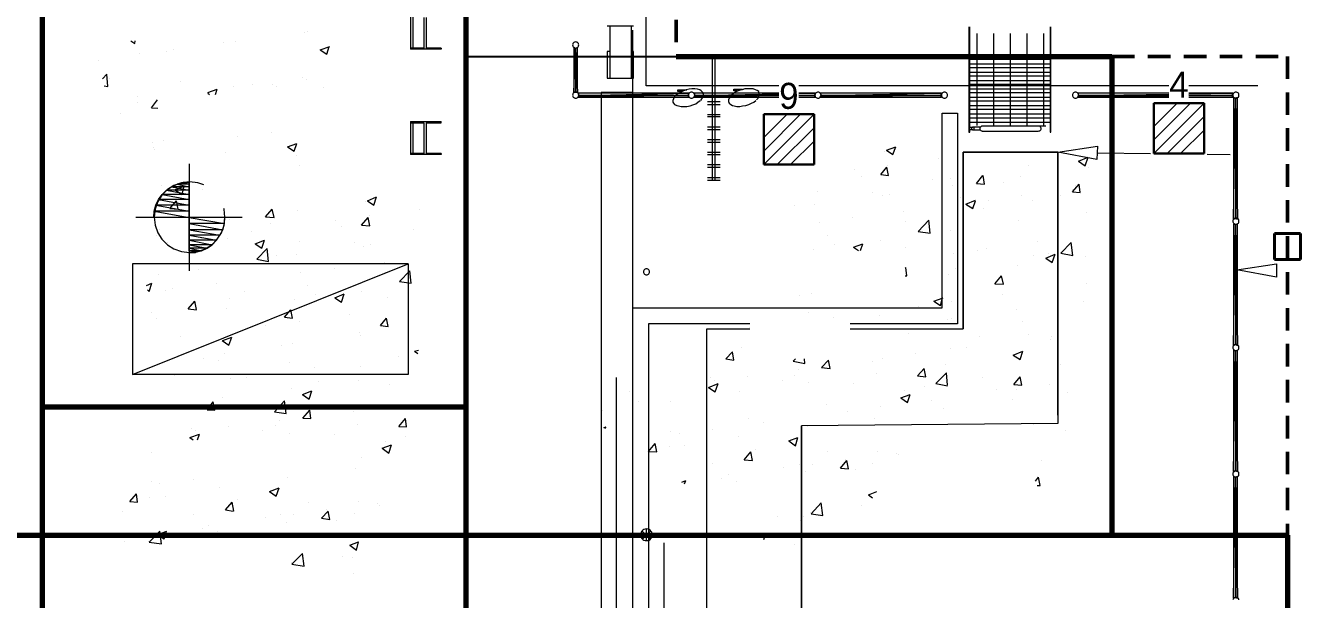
# Model space of a CAD drawing. Header units: millimetres. Extents: x 5 to 1315, y 5 to 292.
# Drawn here: x 1034.6 to 1176.5, y 148.5 to 212.4 of the extents above; entities that cross this region are included whole.
import ezdxf
from ezdxf.enums import TextEntityAlignment as Align

# ---------------------------------------------------------------- set-up
doc = ezdxf.new("R2010")
doc.units = ezdxf.units.MM
doc.linetypes.add('DASHED_REVIEW', pattern=[4, 2.5, -1.5])
for name, color, linetype in [('BEAMS', 7, 'Continuous'), ('EXISTING', 7, 'Continuous'), ('LOAD_BEARING_WALLS', 7, 'Continuous'), ('PHOTO_COLUMNS', 7, 'Continuous'), ('PROPOSED', 7, 'Continuous'), ('SCAN_SOFFIT', 7, 'Continuous'), ('TEXT', 7, 'Continuous')]:
    doc.layers.add(name, color=color, linetype=linetype)

# ---------------------------------------------------------------- blocks, each defined once
blk = doc.blocks.new('SHEET_03')
at = {"layer": 'BEAMS', "color": 7, "linetype": 'DASHED_REVIEW', "lineweight": 50}
for p, q in [((207.03, 245), (207.03, 208.92)), ((255.52, 208.92), (275.05, 208.92)), ((275.05, 208.92), (275.05, 155.66))]:
    blk.add_line(p, q, dxfattribs=at)
at = {"layer": 'EXISTING', "color": 254, "linetype": 'Continuous', "lineweight": 13}
for p, q in [((203.68, 205.63), (203.68, 241.71)), ((177.46, 213.38), (177.46, 209.72)), ((177.71, 213.38), (177.71, 209.72)), ((178.95, 213.26), (178.95, 209.85)), ((179.19, 213.26), (179.19, 209.85)), ((165.62, 211.58), (165.62, 211.58)), ((166.05, 211.71), (166.05, 211.71)), ((146.33, 210.65), (146.77, 210.34)), ((146.77, 210.34), (146.83, 210.65)), ((156.69, 210.47), (156.69, 210.47)), ((157.99, 210.53), (157.99, 210.53)), ((167.41, 209.66), (168.47, 210.03)), ((168.16, 209.16), (168.41, 210.03)), ((147.33, 209.23), (147.33, 209.23)), ((150.3, 209.41), (150.3, 209.41)), ((151.05, 209.72), (151.05, 209.72)), ((167.41, 209.66), (168.16, 209.16)), ((178.95, 209.85), (177.46, 209.85)), ((180.87, 209.72), (177.46, 209.72)), ((180.87, 209.85), (179.19, 209.85)), ((180.87, 209.85), (180.87, 209.72)), ((195.62, 209.91), (195.62, 204.89)), ((195.81, 209.78), (195.62, 209.91)), ((195.62, 204.89), (195.81, 209.78)), ((196.06, 209.91), (195.81, 209.78)), ((195.81, 209.78), (195.81, 204.95)), ((196.06, 204.89), (195.81, 209.78)), ((195.81, 209.78), (196.06, 204.89)), ((196.06, 204.89), (196.06, 209.91)), ((211.06, 204.89), (211.06, 209.16)), ((211.37, 204.89), (211.37, 209.16)), ((142.74, 208.48), (142.74, 208.48)), ((143.17, 206.44), (143.67, 206.93)), ((143.79, 205.57), (143.67, 206.93)), ((143.92, 206.5), (143.92, 206.5)), ((151.91, 206.13), (151.91, 206.13)), ((159.85, 205.82), (159.85, 205.82)), ((162.14, 205.82), (162.14, 205.82)), ((165.49, 206.62), (165.49, 206.62)), ((165.86, 206.31), (165.86, 206.31)), ((143.36, 205.63), (143.79, 205.57)), ((147.08, 204.45), (147.08, 204.45)), ((154.89, 204.89), (155.94, 205.26)), ((154.89, 204.82), (155.09, 204.69)), ((155.75, 204.69), (155.94, 205.26)), ((157.8, 205.57), (157.8, 205.57)), ((162.52, 205.57), (162.52, 205.57)), ((167.79, 205.44), (167.79, 205.44)), ((195.81, 204.95), (195.62, 204.89)), ((195.81, 204.95), (196.06, 204.89)), ((208.46, 204.82), (196.12, 204.82)), ((196.12, 204.82), (196.18, 204.58)), ((208.33, 204.58), (196.12, 204.39)), ((196.12, 204.39), (196.18, 204.58)), ((196.12, 204.39), (208.46, 204.39)), ((196.18, 204.58), (208.46, 204.82)), ((196.18, 204.58), (208.33, 204.58)), ((208.33, 204.58), (196.18, 204.58)), ((218.45, 205.63), (203.68, 205.63)), ((206.85, 204.45), (206.72, 204.2)), ((207.03, 204.64), (206.85, 204.45)), ((207.22, 204.76), (207.03, 204.64)), ((207.22, 205.01), (207.22, 205.2)), ((207.22, 205.2), (208.21, 205.2)), ((207.65, 205.01), (207.22, 205.01)), ((207.53, 204.95), (207.22, 204.76)), ((207.84, 205.07), (207.53, 204.95)), ((208.15, 205.2), (207.84, 205.07)), ((208.46, 205.26), (208.15, 205.2)), ((208.46, 204.82), (208.33, 204.58)), ((208.46, 204.39), (208.33, 204.58)), ((208.77, 205.32), (208.46, 205.26)), ((209.08, 205.32), (208.77, 205.32)), ((209.02, 204.82), (209.08, 204.58)), ((218.45, 204.82), (209.02, 204.82)), ((209.02, 204.39), (209.08, 204.58)), ((218.45, 204.52), (209.02, 204.39)), ((209.02, 204.39), (218.45, 204.39)), ((209.39, 205.26), (209.08, 205.32)), ((209.08, 204.58), (218.45, 204.75)), ((209.08, 204.58), (218.45, 204.58)), ((218.45, 204.58), (209.08, 204.58)), ((209.64, 205.2), (209.39, 205.26)), ((209.82, 205.07), (209.64, 205.2)), ((209.95, 204.95), (209.82, 205.07)), ((209.88, 204.2), (210.01, 204.45)), ((210.07, 204.76), (209.95, 204.95)), ((210.01, 204.45), (210.07, 204.64)), ((210.07, 204.64), (210.07, 204.76)), ((211.06, 195.15), (211.06, 204.89)), ((211.37, 195.15), (211.37, 204.89)), ((213.05, 204.45), (212.92, 204.27)), ((213.23, 204.64), (213.05, 204.45)), ((213.42, 204.82), (213.23, 204.64)), ((213.42, 205.07), (213.42, 205.26)), ((213.42, 205.26), (214.41, 205.26)), ((213.85, 205.07), (213.42, 205.07)), ((213.73, 205.01), (213.42, 204.82)), ((214.04, 205.13), (213.73, 205.01)), ((214.35, 205.2), (214.04, 205.13)), ((214.66, 205.32), (214.35, 205.2)), ((215.03, 205.32), (214.66, 205.32)), ((215.34, 205.32), (215.03, 205.32)), ((215.59, 205.32), (215.34, 205.32)), ((215.84, 205.2), (215.59, 205.32)), ((216.02, 205.13), (215.84, 205.2)), ((216.21, 205.01), (216.02, 205.13)), ((216.15, 204.27), (216.21, 204.45)), ((216.27, 204.82), (216.21, 205.01)), ((216.21, 204.45), (216.27, 204.64)), ((216.27, 204.64), (216.27, 204.82)), ((261.85, 205.63), (220.66, 205.63)), ((220.66, 204.79), (222.53, 204.82)), ((222.53, 204.82), (220.66, 204.82)), ((220.66, 204.58), (222.41, 204.58)), ((222.41, 204.58), (220.66, 204.55)), ((222.41, 204.58), (220.66, 204.58)), ((220.66, 204.39), (222.53, 204.39)), ((222.53, 204.82), (222.41, 204.58)), ((222.53, 204.39), (222.41, 204.58)), ((236.54, 204.82), (223.03, 204.82)), ((223.03, 204.82), (223.15, 204.58)), ((236.48, 204.58), (223.03, 204.39)), ((223.03, 204.39), (223.15, 204.58)), ((223.03, 204.39), (236.54, 204.39)), ((223.15, 204.58), (236.54, 204.82)), ((223.15, 204.58), (236.48, 204.58)), ((236.48, 204.58), (223.15, 204.58)), ((236.54, 204.82), (236.48, 204.58)), ((236.54, 204.39), (236.48, 204.58)), ((251.73, 204.82), (251.8, 204.58)), ((261.85, 204.82), (251.73, 204.82)), ((251.73, 204.39), (251.8, 204.58)), ((261.85, 204.5), (251.73, 204.39)), ((251.73, 204.39), (261.85, 204.39)), ((251.8, 204.58), (261.85, 204.72)), ((251.8, 204.58), (261.85, 204.58)), ((261.85, 204.58), (251.8, 204.58)), ((271.76, 205.63), (264.06, 205.63)), ((264.06, 204.75), (268.97, 204.82)), ((268.97, 204.82), (264.06, 204.82)), ((264.06, 204.58), (268.91, 204.58)), ((268.91, 204.58), (264.06, 204.52)), ((268.91, 204.58), (264.06, 204.58)), ((264.06, 204.39), (268.97, 204.39)), ((268.97, 204.82), (268.91, 204.58)), ((268.97, 204.39), (268.91, 204.58)), ((269.03, 204.33), (269.03, 190.81)), ((269.28, 204.27), (269.03, 204.33)), ((269.47, 204.33), (269.28, 204.27)), ((269.47, 190.81), (269.47, 204.33)), ((147.08, 203.83), (147.08, 203.83)), ((148.63, 203.21), (149.31, 204.08)), ((148.63, 203.21), (149.35, 203.16)), ((206.72, 204.2), (206.66, 204.02)), ((206.66, 204.02), (206.66, 203.83)), ((206.66, 203.83), (206.72, 203.71)), ((206.72, 203.71), (206.85, 203.58)), ((206.85, 203.58), (207.09, 203.46)), ((207.09, 203.46), (207.28, 203.4)), ((207.28, 203.4), (207.59, 203.34)), ((207.59, 203.34), (207.9, 203.34)), ((207.9, 203.34), (208.21, 203.34)), ((208.21, 203.34), (208.58, 203.4)), ((208.58, 203.4), (208.89, 203.52)), ((208.89, 203.52), (209.2, 203.65)), ((209.2, 203.65), (209.45, 203.83)), ((209.45, 203.83), (209.7, 204.02)), ((209.76, 204.02), (209.88, 204.2)), ((210.5, 203.89), (211.93, 203.89)), ((210.5, 203.58), (211.93, 203.58)), ((212.92, 204.27), (212.86, 204.08)), ((212.86, 204.08), (212.86, 203.89)), ((212.86, 203.89), (212.92, 203.71)), ((212.92, 203.71), (213.11, 203.58)), ((213.11, 203.58), (213.29, 203.46)), ((213.29, 203.46), (213.48, 203.4)), ((213.48, 203.4), (213.79, 203.34)), ((213.79, 203.34), (214.1, 203.34)), ((214.1, 203.34), (214.41, 203.4)), ((214.41, 203.4), (214.78, 203.46)), ((214.78, 203.46), (215.09, 203.58)), ((215.09, 203.58), (215.4, 203.71)), ((215.4, 203.71), (215.65, 203.83)), ((215.65, 203.83), (215.9, 204.02)), ((215.96, 204.08), (216.15, 204.27)), ((269.03, 190.81), (269.28, 204.27)), ((269.28, 204.27), (269.28, 190.87)), ((269.47, 190.81), (269.28, 204.27)), ((269.28, 204.27), (269.47, 190.81)), ((145.22, 202.59), (145.22, 202.59)), ((177.46, 201.66), (180.87, 201.66)), ((177.46, 201.66), (177.46, 198)), ((177.46, 201.54), (178.95, 201.54)), ((177.71, 201.66), (177.71, 198)), ((178.95, 201.54), (178.95, 198.13)), ((179.19, 201.54), (179.19, 198.13)), ((179.19, 201.54), (180.87, 201.54)), ((180.87, 201.54), (180.87, 201.66)), ((210.5, 202.47), (211.93, 202.47)), ((210.5, 202.22), (211.93, 202.22)), ((161.96, 200.48), (161.96, 200.48)), ((210.5, 201.1), (211.93, 201.1)), ((210.5, 200.79), (211.93, 200.79)), ((148.75, 199.31), (148.75, 199.31)), ((148.81, 198.75), (148.81, 198.75)), ((149.93, 199.55), (149.93, 199.55)), ((158.24, 199.99), (158.24, 199.99)), ((163.76, 198.87), (164.81, 199.24)), ((163.76, 198.87), (164.5, 198.38)), ((164.5, 198.38), (164.81, 199.24)), ((210.5, 199.68), (211.93, 199.68)), ((210.5, 199.37), (211.93, 199.37)), ((230.41, 198.5), (231.46, 198.87)), ((231.15, 198), (231.46, 198.87)), ((249.5, 198.25), (253.9, 198.93)), ((253.9, 198.93), (253.84, 197.45)), ((148.94, 198.56), (148.94, 198.56)), ((156.87, 198.25), (156.87, 198.25)), ((164.81, 197.88), (164.81, 197.88)), ((178.95, 198.13), (177.46, 198.13)), ((180.87, 198), (177.46, 198)), ((180.87, 198.13), (179.19, 198.13)), ((180.87, 198.13), (180.87, 198)), ((210.5, 198.25), (211.93, 198.25)), ((210.5, 198), (211.93, 198)), ((230.16, 198.31), (230.16, 198.31)), ((230.41, 198.5), (231.15, 198)), ((236.23, 197.51), (236.23, 197.51)), ((253.84, 197.45), (249.5, 198.25)), ((251.8, 197.26), (252.85, 197.69)), ((251.8, 197.26), (252.54, 196.76)), ((252.54, 196.76), (252.85, 197.69)), ((253.9, 198.19), (259.81, 198.12)), ((266.11, 198.04), (268.66, 198)), ((165.12, 196.76), (165.12, 196.76)), ((210.5, 196.89), (211.93, 196.89)), ((210.5, 196.58), (211.93, 196.58)), ((226.87, 196.33), (226.87, 196.33)), ((229.79, 195.77), (230.47, 196.58)), ((230.65, 195.65), (230.47, 196.58)), ((230.59, 196.76), (230.59, 196.76)), ((246.28, 196.76), (246.28, 196.76)), ((252.91, 196.52), (252.91, 196.52)), ((149.74, 194.59), (149.74, 194.59)), ((151.29, 194.1), (152.29, 194.47)), ((152.04, 193.54), (152.29, 194.47)), ((210.5, 195.46), (211.93, 195.46)), ((210.5, 195.15), (211.93, 195.15)), ((227.62, 195.59), (227.62, 195.59)), ((229.79, 195.77), (230.65, 195.65)), ((235.55, 195.21), (235.55, 195.21)), ((237.6, 195.28), (237.6, 195.28)), ((237.72, 194.53), (237.72, 194.53)), ((240.45, 194.78), (241.13, 195.65)), ((240.45, 194.78), (241.32, 194.72)), ((241.32, 194.72), (241.19, 195.65)), ((243.49, 194.9), (243.49, 194.9)), ((245.35, 195.52), (245.35, 195.52)), ((251.11, 193.85), (251.86, 194.72)), ((251.42, 194.53), (251.42, 194.53)), ((251.98, 193.79), (251.86, 194.72)), ((151.29, 194.04), (152.04, 193.54)), ((154.33, 194.1), (154.33, 194.1)), ((172.68, 192.86), (173.68, 193.29)), ((173.37, 192.36), (173.68, 193.29)), ((222.78, 193.91), (222.78, 193.91)), ((228.92, 193.79), (228.92, 193.79)), ((229.97, 193.42), (229.97, 193.42)), ((230.72, 193.54), (230.72, 193.54)), ((238.71, 193.23), (238.71, 193.23)), ((245.47, 193.42), (245.47, 193.42)), ((249.81, 193.48), (249.81, 193.48)), ((251.11, 194.16), (251.11, 194.16)), ((251.11, 193.85), (251.98, 193.79)), ((150.67, 191.99), (151.42, 192.86)), ((150.67, 191.99), (151.6, 191.93)), ((151.6, 191.93), (151.42, 192.86)), ((161.34, 191.06), (162.08, 191.93)), ((162.27, 191), (162.08, 191.93)), ((164.93, 191.8), (164.93, 191.8)), ((172.44, 192.73), (172.44, 192.73)), ((172.68, 192.86), (173.37, 192.36)), ((178.51, 191.93), (178.51, 191.93)), ((220.24, 192.3), (220.24, 192.3)), ((222.47, 192.42), (222.47, 192.42)), ((232.33, 191.68), (232.33, 191.68)), ((239.27, 192.49), (240.33, 192.92)), ((239.27, 192.49), (240.02, 191.99)), ((240.02, 191.99), (240.33, 192.86)), ((241.19, 191.99), (241.19, 191.99)), ((241.75, 192.92), (241.75, 192.92)), ((246.65, 192.92), (246.65, 192.92)), ((252.73, 191.56), (252.73, 191.56)), ((153.96, 190.63), (153.96, 190.63)), ((157.31, 190.75), (157.31, 190.75)), ((161.34, 191.06), (162.27, 191)), ((161.9, 190.32), (161.9, 190.32)), ((169.15, 190.69), (169.15, 190.69)), ((172, 190.13), (172.75, 191)), ((172, 190.13), (172.93, 190.07)), ((172.93, 190.07), (172.75, 191)), ((172.87, 191.18), (172.87, 191.18)), ((222.97, 190.44), (222.97, 190.44)), ((226.69, 190.94), (226.69, 190.94)), ((232.51, 190.5), (232.51, 190.5)), ((233.94, 189.45), (235.12, 190.69)), ((235.3, 189.26), (235.12, 190.69)), ((245.16, 190.63), (245.16, 190.63)), ((269.28, 190.87), (269.03, 190.81)), ((269.03, 190.25), (269.03, 176.74)), ((269.28, 190.19), (269.03, 190.25)), ((269.03, 176.74), (269.28, 190.19)), ((269.28, 190.87), (269.47, 190.81)), ((269.47, 190.25), (269.28, 190.19)), ((269.28, 190.19), (269.28, 176.86)), ((269.47, 176.74), (269.28, 190.19)), ((269.28, 190.19), (269.47, 176.74)), ((269.47, 176.74), (269.47, 190.25)), ((149.19, 188.95), (149.19, 188.95)), ((149.56, 189.63), (149.56, 189.63)), ((154.15, 188.7), (154.15, 188.7)), ((159.79, 189.45), (159.79, 189.45)), ((169.83, 189.94), (169.83, 189.94)), ((177.83, 189.63), (177.83, 189.63)), ((223.83, 189.01), (223.83, 189.01)), ((233.94, 189.45), (235.3, 189.26)), ((237.54, 189.57), (237.54, 189.57)), ((150.43, 188.21), (150.43, 188.21)), ((157.12, 188.64), (157.12, 188.64)), ((160.16, 188.08), (161.21, 188.46)), ((160.16, 188.08), (160.9, 187.59)), ((160.35, 186.35), (161.52, 187.53)), ((160.9, 187.59), (161.21, 188.46)), ((161.65, 186.1), (161.52, 187.53)), ((165.06, 188.27), (165.06, 188.27)), ((171.2, 188.21), (171.2, 188.21)), ((172.25, 187.77), (172.25, 187.77)), ((172.99, 187.96), (172.99, 187.96)), ((222.28, 187.46), (222.28, 187.46)), ((224.64, 188.02), (224.64, 188.02)), ((226.75, 187.71), (227.8, 188.08)), ((226.75, 187.71), (227.32, 187.33)), ((227.53, 187.33), (227.8, 188.08)), ((229.79, 188.46), (229.79, 188.46)), ((232.58, 187.65), (232.58, 187.65)), ((240.51, 187.34), (240.51, 187.34)), ((241.57, 187.53), (241.57, 187.53)), ((247.21, 188.27), (247.21, 188.27)), ((249.81, 187.03), (250.99, 188.21)), ((251.18, 186.78), (250.99, 188.21)), ((160.35, 186.35), (161.65, 186.1)), ((162.52, 186.72), (162.52, 186.72)), ((164.75, 186.84), (164.75, 186.84)), ((174.61, 186.04), (174.61, 186.04)), ((237.85, 187.03), (237.85, 187.03)), ((246.84, 186.78), (246.84, 186.78)), ((248.14, 186.47), (249.19, 186.91)), ((248.14, 186.47), (248.88, 185.98)), ((248.45, 186.97), (248.45, 186.97)), ((248.88, 185.98), (249.19, 186.91)), ((249.81, 187.03), (251.18, 186.78)), ((252.54, 186.6), (252.54, 186.6)), ((146.52, 185.85), (146.52, 173.51)), ((146.52, 173.51), (177.21, 185.85)), ((177.21, 185.85), (146.52, 185.85)), ((149.37, 184.67), (149.37, 184.67)), ((153.84, 185.23), (153.84, 185.23)), ((157.12, 185.79), (157.12, 185.79)), ((165.24, 184.86), (165.24, 184.86)), ((168.96, 185.29), (168.96, 185.29)), ((174.73, 184.92), (174.73, 184.92)), ((176.22, 183.87), (177.4, 185.05)), ((177.21, 185.85), (177.21, 173.51)), ((177.52, 183.68), (177.4, 185.05)), ((203.38, 185.03), (203.37, 184.95)), ((203.37, 184.95), (203.38, 184.87)), ((203.41, 185.1), (203.38, 185.03)), ((203.38, 184.87), (203.41, 184.8)), ((203.45, 185.17), (203.41, 185.1)), ((203.41, 184.8), (203.45, 184.74)), ((203.5, 185.22), (203.45, 185.17)), ((203.45, 184.74), (203.5, 184.69)), ((203.57, 185.26), (203.5, 185.22)), ((203.5, 184.69), (203.57, 184.65)), ((203.64, 185.29), (203.57, 185.26)), ((203.57, 184.65), (203.64, 184.62)), ((203.72, 185.29), (203.64, 185.29)), ((203.64, 184.62), (203.72, 184.61)), ((203.79, 185.29), (203.72, 185.29)), ((203.72, 184.61), (203.79, 184.62)), ((203.86, 185.26), (203.79, 185.29)), ((203.79, 184.62), (203.86, 184.65)), ((203.93, 185.22), (203.86, 185.26)), ((203.86, 184.65), (203.93, 184.69)), ((203.98, 185.17), (203.93, 185.22)), ((203.93, 184.69), (203.98, 184.74)), ((204.02, 185.1), (203.98, 185.17)), ((203.98, 184.74), (204.02, 184.8)), ((204.05, 185.03), (204.02, 185.1)), ((204.02, 184.8), (204.05, 184.87)), ((204.06, 184.95), (204.05, 185.03)), ((204.05, 184.87), (204.06, 184.95)), ((232.52, 185.35), (232.58, 185.42)), ((232.52, 184.5), (232.7, 184.49)), ((232.7, 184.49), (232.58, 185.42)), ((237.35, 184.61), (237.35, 184.61)), ((238.16, 185.29), (238.16, 185.29)), ((242.5, 183.62), (243.24, 184.49)), ((243.43, 183.56), (243.24, 184.49)), ((244.98, 185.67), (244.98, 185.67)), ((269.4, 185.17), (273.81, 185.85)), ((273.81, 184.36), (269.4, 185.17)), ((273.81, 185.85), (273.81, 184.36)), ((148.07, 183.43), (148.69, 183.68)), ((148.38, 182.75), (148.69, 183.68)), ((150.98, 183.06), (150.98, 183.06)), ((155.82, 183.62), (155.82, 183.62)), ((166.05, 183.43), (166.05, 183.43)), ((176.22, 183.87), (177.52, 183.68)), ((242.5, 183.62), (243.43, 183.56)), ((252.66, 183.62), (252.66, 183.62)), ((148.19, 182.94), (148.38, 182.75)), ((150.18, 182.88), (150.18, 182.88)), ((152.72, 180.83), (153.46, 181.7)), ((153.65, 180.77), (153.46, 181.7)), ((157.37, 181.95), (157.37, 181.95)), ((158.98, 182.75), (158.98, 182.75)), ((164.56, 181.88), (164.56, 181.88)), ((166.92, 182.38), (166.92, 182.38)), ((169.03, 182.07), (170.08, 182.5)), ((169.03, 182.07), (169.77, 181.57)), ((169.77, 181.57), (170.08, 182.5)), ((172.06, 182.81), (172.06, 182.81)), ((174.85, 182.07), (174.85, 182.07)), ((220.8, 182.32), (220.8, 182.32)), ((222.1, 182.5), (222.1, 182.5)), ((235.68, 181.7), (236.73, 182.07)), ((235.68, 181.7), (236.42, 181.2)), ((236.42, 181.2), (236.67, 182.07)), ((237.66, 181.64), (237.66, 181.64)), ((243.3, 182.38), (243.3, 182.38)), ((252.35, 181.64), (252.35, 181.64)), ((148.69, 180.46), (148.69, 180.46)), ((152.72, 180.83), (153.65, 180.71)), ((156.94, 180.83), (156.94, 180.83)), ((163.45, 179.9), (164.13, 180.71)), ((164.31, 179.78), (164.13, 180.71)), ((170.7, 180.21), (170.7, 180.21)), ((221.73, 180.4), (221.73, 180.4)), ((233.94, 181.14), (233.94, 181.14)), ((244.85, 180.71), (244.85, 180.71)), ((149.19, 179.71), (149.19, 179.71)), ((161.34, 178.97), (161.34, 178.97)), ((163.45, 179.9), (164.31, 179.78)), ((165.06, 179.47), (165.06, 179.47)), ((174.11, 178.97), (174.79, 179.78)), ((174.11, 178.97), (174.98, 178.85)), ((174.98, 178.85), (174.79, 179.78)), ((224.52, 179.9), (224.52, 179.9)), ((229.66, 180.09), (229.66, 180.09)), ((237.16, 179.65), (237.16, 179.65)), ((237.66, 179.71), (237.66, 179.71)), ((245.6, 179.4), (245.6, 179.4)), ((151.91, 177.73), (151.91, 177.73)), ((156.56, 177.3), (157.56, 177.67)), ((157.25, 176.8), (157.56, 177.67)), ((171.75, 178.23), (171.75, 178.23)), ((171.88, 177.85), (171.88, 177.85)), ((215.15, 178.72), (215.15, 178.72)), ((229.48, 178.54), (229.48, 178.54)), ((232.82, 178.04), (232.82, 178.04)), ((240.76, 177.73), (240.76, 177.73)), ((246.22, 177.92), (246.22, 177.92)), ((248.7, 177.42), (248.7, 177.42)), ((248.76, 177.79), (248.76, 177.79)), ((156.5, 177.3), (157.25, 176.8)), ((163.07, 176.74), (163.07, 176.74)), ((164.38, 176.92), (164.38, 176.92)), ((177.89, 176.12), (178.33, 176.24)), ((177.89, 176.12), (178.26, 175.87)), ((212.55, 175.25), (213.29, 176.06)), ((213.42, 175.13), (213.29, 176.06)), ((214.29, 176.55), (214.29, 176.55)), ((237.54, 176.43), (237.54, 176.43)), ((239.33, 176.55), (239.33, 176.55)), ((244.54, 175.68), (245.6, 176.12)), ((245.29, 175.19), (245.6, 176.12)), ((269.28, 176.86), (269.03, 176.74)), ((269.03, 176.24), (269.03, 162.73)), ((269.28, 176.12), (269.03, 176.24)), ((269.03, 162.73), (269.28, 176.12)), ((269.28, 176.86), (269.47, 176.74)), ((269.47, 176.24), (269.28, 176.12)), ((269.28, 176.12), (269.28, 162.79)), ((269.47, 162.73), (269.28, 176.12)), ((269.28, 176.12), (269.47, 162.73)), ((269.47, 162.73), (269.47, 176.24)), ((154.39, 175.25), (154.39, 175.25)), ((156.07, 175.13), (156.07, 175.13)), ((156.75, 175.87), (156.75, 175.87)), ((164, 174.82), (164, 174.82)), ((176.16, 175.56), (176.16, 175.56)), ((212.55, 175.25), (213.42, 175.13)), ((220.05, 175), (220.3, 175.25)), ((220.05, 175), (221.35, 174.75)), ((221.35, 174.75), (221.31, 175.25)), ((223.21, 174.32), (223.96, 175.13)), ((224.14, 174.2), (223.96, 175.13)), ((228.86, 174.94), (228.86, 174.94)), ((229.97, 175.31), (229.97, 175.31)), ((233.69, 175.81), (233.69, 175.81)), ((236.98, 174.69), (236.98, 174.69)), ((244.54, 175.68), (245.29, 175.19)), ((244.67, 175.75), (244.67, 175.75)), ((249.81, 174.69), (249.81, 174.69)), ((177.21, 173.51), (146.52, 173.51)), ((151.23, 173.45), (151.23, 173.45)), ((159.17, 173.14), (159.17, 173.14)), ((161.15, 173.58), (161.15, 173.58)), ((166.79, 174.32), (166.79, 174.32)), ((171.94, 174.44), (171.94, 174.44)), ((200.4, 128.13), (200.4, 173.2)), ((210.81, 173.14), (210.81, 173.14)), ((214.97, 173.33), (214.97, 173.33)), ((220.18, 173.45), (220.18, 173.45)), ((220.61, 174.07), (220.61, 174.07)), ((223.21, 174.32), (224.14, 174.2)), ((229.29, 173.58), (229.29, 173.58)), ((233.88, 173.39), (234.62, 174.2)), ((233.88, 173.39), (234.81, 173.27)), ((234.81, 173.27), (234.62, 174.2)), ((235.92, 172.52), (237.1, 173.7)), ((237.23, 172.34), (237.1, 173.7)), ((241.13, 173.2), (241.13, 173.2)), ((244.6, 172.4), (245.29, 173.27)), ((245.47, 172.34), (245.29, 173.27)), ((157.43, 173.08), (157.43, 173.08)), ((164.19, 171.96), (164.19, 171.96)), ((165.43, 171.28), (166.48, 171.72)), ((166.17, 170.79), (166.48, 171.72)), ((167.17, 172.77), (167.17, 172.77)), ((171.69, 172.89), (171.69, 172.89)), ((175.1, 172.46), (175.1, 172.46)), ((210.63, 172.09), (211.68, 172.52)), ((210.63, 172.09), (211.37, 171.59)), ((211.25, 172.83), (211.25, 172.83)), ((211.37, 171.59), (211.68, 172.52)), ((211.5, 171.96), (211.5, 171.96)), ((218.81, 172.83), (218.81, 172.83)), ((221.73, 172.65), (221.73, 172.65)), ((226.75, 172.52), (226.75, 172.52)), ((232.45, 171.72), (232.45, 171.72)), ((234.68, 172.15), (234.68, 172.15)), ((235.92, 172.52), (237.23, 172.27)), ((242.62, 171.84), (242.62, 171.84)), ((244.6, 172.4), (245.47, 172.34)), ((244.85, 171.9), (244.85, 171.9)), ((248.57, 172.4), (248.57, 172.4)), ((154.83, 169.61), (155.51, 170.48)), ((155.7, 169.55), (155.51, 170.48)), ((156.56, 170.91), (156.56, 170.91)), ((162.33, 169.36), (163.45, 170.6)), ((163.63, 169.17), (163.45, 170.6)), ((165.43, 171.28), (166.17, 170.79)), ((201.82, 171.59), (201.82, 171.59)), ((202.82, 170.48), (202.82, 170.48)), ((206.41, 170.48), (206.41, 170.48)), ((214.1, 171.59), (214.1, 171.59)), ((232.02, 170.91), (233.07, 171.28)), ((232.02, 170.91), (232.76, 170.41)), ((232.76, 170.41), (233.07, 171.28)), ((235.43, 170.66), (235.43, 170.66)), ((244.48, 170.79), (244.48, 170.79)), ((250.56, 171.47), (250.56, 171.47)), ((148.81, 169.79), (148.81, 169.79)), ((154.83, 169.61), (155.7, 169.55)), ((162.33, 169.36), (163.63, 169.17)), ((165.49, 168.68), (166.24, 169.55)), ((166.36, 168.62), (166.24, 169.55)), ((171.13, 169.36), (171.13, 169.36)), ((172.25, 169.67), (172.25, 169.67)), ((175.97, 170.17), (175.97, 170.17)), ((198.85, 169.48), (198.85, 169.48)), ((223.77, 170.17), (223.77, 170.17)), ((226.07, 169.42), (226.07, 169.42)), ((229.79, 169.92), (229.79, 169.92)), ((236.79, 169.73), (236.79, 169.73)), ((153.09, 167.56), (153.09, 167.56)), ((157.25, 167.69), (157.25, 167.69)), ((162.45, 167.87), (162.45, 167.87)), ((162.89, 168.43), (162.89, 168.43)), ((165.49, 168.68), (166.36, 168.62)), ((171.51, 168), (171.51, 168)), ((176.16, 167.75), (176.9, 168.62)), ((176.16, 167.75), (177.02, 167.69)), ((177.02, 167.69), (176.9, 168.62)), ((198.97, 167.62), (199.22, 167.69)), ((199.1, 167.5), (199.22, 167.69)), ((211.06, 167.44), (211.06, 167.44)), ((215.09, 168.68), (215.09, 168.68)), ((216.7, 168.18), (216.7, 168.18)), ((221.6, 167.69), (221.6, 167.69)), ((229.1, 168.62), (229.1, 168.62)), ((246.77, 168), (246.77, 168)), ((152.91, 166.51), (153.96, 166.88)), ((152.91, 166.51), (153.29, 166.25)), ((153.53, 167.25), (153.53, 167.25)), ((153.74, 166.25), (153.96, 166.88)), ((153.77, 166.38), (153.77, 166.38)), ((161.03, 167.25), (161.03, 167.25)), ((164, 167), (164, 167)), ((168.96, 166.88), (168.96, 166.88)), ((174.73, 166.07), (174.73, 166.07)), ((176.9, 166.57), (176.9, 166.57)), ((206.41, 167.19), (206.41, 167.19)), ((207.34, 166.94), (207.34, 166.94)), ((213.91, 166.63), (213.91, 166.63)), ((219.56, 166.14), (220.55, 166.51)), ((219.56, 166.14), (220.3, 165.58)), ((220.3, 165.58), (220.55, 166.51)), ((250.31, 167.25), (250.31, 167.25)), ((148.63, 164.83), (148.63, 164.83)), ((174.3, 165.33), (175.35, 165.7)), ((174.3, 165.33), (175.04, 164.77)), ((175.04, 164.77), (175.35, 165.7)), ((203.93, 164.96), (204.68, 165.83)), ((203.93, 164.96), (204.86, 164.9)), ((204.86, 164.9), (204.68, 165.83)), ((206.23, 165.52), (206.23, 165.52)), ((207.96, 165.58), (207.96, 165.58)), ((214.6, 164.03), (215.34, 164.9)), ((215.53, 163.97), (215.34, 164.9)), ((215.9, 165.21), (215.9, 165.21)), ((223.83, 164.9), (223.83, 164.9)), ((229.48, 164.96), (229.48, 164.96)), ((231.52, 164.77), (231.52, 164.77)), ((231.77, 164.59), (231.77, 164.59)), ((172.06, 164.34), (172.06, 164.34)), ((211.06, 163.59), (211.06, 163.59)), ((214.6, 164.03), (215.53, 163.97)), ((219, 163.22), (219, 163.22)), ((220.8, 163.47), (220.8, 163.47)), ((222.16, 163.53), (222.16, 163.53)), ((225.32, 163.1), (226, 163.97)), ((225.88, 164.03), (225.88, 164.03)), ((226.19, 163.04), (226, 163.97)), ((228.92, 163.66), (228.92, 163.66)), ((247.64, 163.9), (247.64, 163.9)), ((153.28, 161.86), (153.28, 161.86)), ((163.82, 162.04), (163.82, 162.04)), ((171.38, 163.04), (171.38, 163.04)), ((212.12, 161.98), (212.12, 161.98)), ((212.8, 162.35), (212.8, 162.35)), ((221.42, 162.73), (221.42, 162.73)), ((225.32, 163.1), (226.19, 163.04)), ((227, 162.91), (227, 162.91)), ((247.02, 161.67), (247.33, 162.11)), ((247.52, 161.18), (247.33, 162.11)), ((269.28, 162.79), (269.03, 162.73)), ((269.03, 162.17), (269.03, 148.65)), ((269.28, 162.11), (269.03, 162.17)), ((269.03, 148.65), (269.28, 162.11)), ((269.28, 162.79), (269.47, 162.73)), ((269.47, 162.17), (269.28, 162.11)), ((269.28, 162.11), (269.28, 148.71)), ((269.47, 148.65), (269.28, 162.11)), ((269.28, 162.11), (269.47, 148.65)), ((269.47, 148.65), (269.47, 162.17)), ((148.69, 161.61), (148.69, 161.61)), ((149.56, 161.36), (149.56, 161.36)), ((156.19, 160.99), (156.19, 160.99)), ((161.77, 160.49), (162.83, 160.93)), ((161.77, 160.49), (162.52, 160)), ((162.52, 160), (162.83, 160.93)), ((207.65, 161.55), (208.09, 161.73)), ((207.96, 161.36), (208.09, 161.73)), ((213.73, 161.67), (213.73, 161.67)), ((228.42, 160.12), (229.35, 160.49)), ((247.21, 161.18), (247.52, 161.18)), ((146.21, 159.38), (146.95, 160.25)), ((146.21, 159.38), (147.08, 159.32)), ((147.08, 159.32), (146.95, 160.25)), ((148.44, 159.87), (148.44, 159.87)), ((150.18, 159.94), (150.18, 159.94)), ((156.87, 158.45), (157.62, 159.32)), ((157.8, 158.32), (157.62, 159.32)), ((158.18, 159.63), (158.18, 159.63)), ((166.11, 159.32), (166.11, 159.32)), ((171.69, 159.38), (171.69, 159.38)), ((173.8, 159.19), (173.8, 159.19)), ((174.05, 158.94), (174.05, 158.94)), ((222.04, 158.01), (223.15, 159.25)), ((223.34, 157.83), (223.15, 159.25)), ((227.62, 158.94), (227.62, 158.94)), ((228.42, 160.12), (228.86, 159.81)), ((145.4, 158.32), (145.4, 158.32)), ((153.34, 157.95), (153.34, 157.95)), ((156.87, 158.45), (157.74, 158.32)), ((161.28, 157.64), (161.28, 157.64)), ((163.01, 157.89), (163.01, 157.89)), ((164.44, 157.95), (164.44, 157.95)), ((167.54, 157.52), (168.28, 158.32)), ((167.54, 157.52), (168.47, 157.39)), ((168.16, 158.45), (168.16, 158.45)), ((168.47, 157.39), (168.28, 158.32)), ((171.2, 158.08), (171.2, 158.08)), ((218.25, 157.7), (218.25, 157.7)), ((221.23, 157.77), (221.23, 157.77)), ((221.97, 158.2), (221.97, 158.2)), ((222.04, 158.01), (223.34, 157.83)), ((148.38, 154.85), (149.56, 156.09)), ((149.31, 155.72), (150.36, 156.09)), ((149.74, 154.67), (149.56, 156.09)), ((150.05, 155.22), (150.3, 156.09)), ((154.33, 156.4), (154.33, 156.4)), ((155.01, 156.71), (155.01, 156.71)), ((156.01, 156.09), (156.01, 156.09)), ((163.63, 157.08), (163.63, 157.08)), ((169.21, 157.27), (169.21, 157.27)), ((203.21, 156.1), (203.13, 155.98)), ((203.31, 156.2), (203.21, 156.1)), ((204.18, 156.09), (203.25, 155.16)), ((204.18, 155.16), (203.25, 156.09)), ((203.43, 156.27), (203.31, 156.2)), ((203.57, 156.32), (203.43, 156.27)), ((203.72, 156.34), (203.57, 156.32)), ((203.68, 156.28), (203.68, 154.98)), ((203.86, 156.32), (203.72, 156.34)), ((204, 156.27), (203.86, 156.32)), ((204.12, 156.2), (204, 156.27)), ((204.22, 156.1), (204.12, 156.2)), ((204.3, 155.98), (204.22, 156.1)), ((220.86, 157.33), (220.86, 157.33)), ((145.65, 155.47), (145.65, 155.47)), ((145.65, 154.91), (145.65, 154.91)), ((148.26, 154.98), (148.26, 154.98)), ((148.38, 154.85), (149.74, 154.67)), ((149.31, 155.72), (150.05, 155.22)), ((149.37, 155.97), (149.37, 155.97)), ((170.7, 154.54), (171.69, 154.91)), ((171.44, 153.98), (171.69, 154.91)), ((203.08, 155.84), (203.06, 155.69)), ((203.06, 155.69), (203.08, 155.54)), ((204.37, 155.66), (203.06, 155.66)), ((203.13, 155.98), (203.08, 155.84)), ((203.08, 155.54), (203.13, 155.4)), ((203.13, 155.4), (203.21, 155.28)), ((203.21, 155.28), (203.31, 155.18)), ((203.31, 155.18), (203.43, 155.1)), ((203.43, 155.1), (203.57, 155.06)), ((203.57, 155.06), (203.72, 155.04)), ((203.72, 155.04), (203.86, 155.06)), ((203.86, 155.06), (204, 155.1)), ((204, 155.1), (204.12, 155.18)), ((204.12, 155.18), (204.22, 155.28)), ((204.22, 155.28), (204.3, 155.4)), ((204.35, 155.84), (204.3, 155.98)), ((204.3, 155.4), (204.35, 155.54)), ((204.37, 155.69), (204.35, 155.84)), ((204.35, 155.54), (204.37, 155.69)), ((205.67, 129.87), (205.67, 154.79)), ((216.33, 155.47), (216.95, 155.72)), ((216.77, 155.16), (216.95, 155.72)), ((164.25, 152.43), (165.43, 153.61)), ((165.62, 152.19), (165.43, 153.61)), ((169.89, 153.3), (169.89, 153.3)), ((170.7, 154.54), (171.44, 153.98)), ((220.18, 154.6), (220.18, 154.6)), ((164.25, 152.56), (164.25, 152.56)), ((164.25, 152.43), (165.62, 152.19)), ((171.01, 153.12), (171.01, 153.12)), ((221.04, 152.81), (221.04, 152.81)), ((171.07, 151.38), (171.07, 151.38)), ((269.28, 148.71), (269.03, 148.65)), ((269.28, 148.71), (269.47, 148.65))]:
    blk.add_line(p, q, dxfattribs=at)
at = {"layer": 'EXISTING', "color": 254, "linetype": 'Continuous', "lineweight": 25}
blk.add_line((183.6, 208.92), (207.03, 208.92), dxfattribs=at)
at = {"layer": 'EXISTING', "color": 254, "linetype": 'Continuous', "lineweight": 30}
for p, q in [((207.03, 208.92), (255.52, 208.92)), ((275.05, 155.66), (275.05, 61.54))]:
    blk.add_line(p, q, dxfattribs=at)
at = {"layer": 'LOAD_BEARING_WALLS', "color": 7, "linetype": 'Continuous', "lineweight": 70}
for p, q in [((136.48, 245), (136.48, 125.09)), ((183.6, 245), (183.6, 125.09)), ((207.03, 208.92), (255.52, 208.92)), ((255.52, 208.92), (255.52, 155.66)), ((136.48, 169.92), (183.6, 169.92)), ((53.4, 155.66), (136.48, 155.66)), ((136.48, 155.66), (275.05, 155.66)), ((275.05, 155.66), (275.05, 61.54))]:
    blk.add_line(p, q, dxfattribs=at)
at = {"layer": 'PHOTO_COLUMNS', "color": 7, "linetype": 'Continuous', "lineweight": 40}
for p, q in [((273.6, 189.22), (276.5, 189.22)), ((273.6, 186.32), (273.6, 189.22)), ((276.5, 189.22), (276.5, 186.32)), ((276.5, 186.32), (273.6, 186.32))]:
    blk.add_line(p, q, dxfattribs=at)
at = {"layer": 'PROPOSED', "color": 250, "linetype": 'Continuous', "lineweight": 13}
for p, q in [((199.34, 212.33), (202.26, 212.33)), ((199.65, 212.33), (199.65, 206.5)), ((202.01, 212.33), (202.01, 206.5)), ((202.2, 72.64), (202.2, 211.83)), ((239.58, 212.2), (239.58, 200.48)), ((239.71, 200.48), (239.71, 212.2)), ((240.51, 201.23), (240.51, 211.46)), ((242.37, 201.23), (242.37, 211.46)), ((244.23, 201.23), (244.23, 211.46)), ((246.09, 201.23), (246.09, 211.46)), ((247.95, 201.23), (247.95, 211.46)), ((248.63, 212.2), (248.63, 200.48)), ((248.7, 200.48), (248.7, 212.2)), ((195.51, 210.27), (195.5, 210.19)), ((195.5, 210.19), (195.51, 210.11)), ((195.53, 210.34), (195.51, 210.27)), ((195.51, 210.11), (195.53, 210.04)), ((195.57, 210.4), (195.53, 210.34)), ((195.53, 210.04), (195.57, 209.97)), ((195.63, 210.45), (195.57, 210.4)), ((195.69, 210.49), (195.63, 210.45)), ((195.76, 210.52), (195.69, 210.49)), ((195.84, 210.53), (195.76, 210.52)), ((195.92, 210.52), (195.84, 210.53)), ((195.99, 210.49), (195.92, 210.52)), ((196.05, 210.45), (195.99, 210.49)), ((196.11, 210.4), (196.05, 210.45)), ((196.15, 210.34), (196.11, 210.4)), ((196.11, 209.97), (196.15, 210.04)), ((196.17, 210.27), (196.15, 210.34)), ((196.15, 210.04), (196.17, 210.11)), ((196.18, 210.19), (196.17, 210.27)), ((196.17, 210.11), (196.18, 210.19)), ((195.57, 209.97), (195.63, 209.92)), ((195.63, 209.92), (195.69, 209.88)), ((195.69, 209.88), (195.76, 209.86)), ((195.76, 209.86), (195.84, 209.85)), ((195.84, 209.85), (195.92, 209.86)), ((195.92, 209.86), (195.99, 209.88)), ((195.99, 209.88), (196.05, 209.92)), ((196.05, 209.92), (196.11, 209.97)), ((199.59, 209.47), (199.34, 209.47)), ((199.34, 209.47), (199.34, 206.5)), ((202.26, 209.47), (202.01, 209.47)), ((202.26, 206.5), (202.26, 209.47)), ((239.71, 208.61), (248.63, 208.61)), ((239.71, 208.11), (248.63, 208.11)), ((239.71, 207.68), (248.63, 207.68)), ((239.71, 207.18), (248.63, 207.18)), ((199.34, 206.5), (199.59, 206.5)), ((199.65, 206.5), (202.01, 206.5)), ((202.01, 206.5), (202.26, 206.5)), ((239.71, 206.75), (248.63, 206.75)), ((239.71, 206.25), (248.63, 206.25)), ((239.71, 205.82), (248.63, 205.82)), ((195.51, 204.69), (195.5, 204.61)), ((195.5, 204.61), (195.51, 204.53)), ((195.53, 204.76), (195.51, 204.69)), ((195.51, 204.53), (195.53, 204.46)), ((195.57, 204.82), (195.53, 204.76)), ((195.53, 204.46), (195.57, 204.39)), ((195.63, 204.87), (195.57, 204.82)), ((195.57, 204.39), (195.63, 204.34)), ((195.62, 204.89), (195.81, 204.95)), ((195.69, 204.91), (195.63, 204.87)), ((195.63, 204.34), (195.69, 204.3)), ((195.76, 204.94), (195.69, 204.91)), ((195.84, 204.95), (195.76, 204.94)), ((195.92, 204.94), (195.84, 204.95)), ((195.99, 204.91), (195.92, 204.94)), ((196.05, 204.87), (195.99, 204.91)), ((195.99, 204.3), (196.05, 204.34)), ((196.11, 204.82), (196.05, 204.87)), ((196.05, 204.34), (196.11, 204.39)), ((196.15, 204.76), (196.11, 204.82)), ((196.11, 204.39), (196.15, 204.46)), ((196.18, 204.58), (196.12, 204.39)), ((196.17, 204.69), (196.15, 204.76)), ((196.15, 204.46), (196.17, 204.53)), ((196.18, 204.61), (196.17, 204.69)), ((196.17, 204.53), (196.18, 204.61)), ((202.2, 204.89), (198.66, 204.89)), ((198.66, 204.89), (198.66, 96.26)), ((208.33, 204.58), (208.46, 204.82)), ((208.41, 204.69), (208.4, 204.61)), ((208.4, 204.61), (208.41, 204.53)), ((208.43, 204.76), (208.41, 204.69)), ((208.41, 204.53), (208.43, 204.46)), ((208.47, 204.82), (208.43, 204.76)), ((208.43, 204.46), (208.47, 204.39)), ((208.52, 204.87), (208.47, 204.82)), ((208.47, 204.39), (208.52, 204.34)), ((208.59, 204.91), (208.52, 204.87)), ((208.52, 204.34), (208.59, 204.3)), ((208.66, 204.94), (208.59, 204.91)), ((208.74, 204.95), (208.66, 204.94)), ((208.82, 204.94), (208.74, 204.95)), ((208.89, 204.91), (208.82, 204.94)), ((208.95, 204.87), (208.89, 204.91)), ((208.89, 204.3), (208.95, 204.34)), ((209, 204.82), (208.95, 204.87)), ((208.95, 204.34), (209, 204.39)), ((209.04, 204.76), (209, 204.82)), ((209, 204.39), (209.04, 204.46)), ((209.08, 204.58), (209.02, 204.39)), ((209.07, 204.69), (209.04, 204.76)), ((209.04, 204.46), (209.07, 204.53)), ((209.08, 204.61), (209.07, 204.69)), ((209.07, 204.53), (209.08, 204.61)), ((222.41, 204.58), (222.53, 204.82)), ((222.48, 204.69), (222.47, 204.61)), ((222.47, 204.61), (222.48, 204.53)), ((222.5, 204.76), (222.48, 204.69)), ((222.48, 204.53), (222.5, 204.46)), ((222.54, 204.82), (222.5, 204.76)), ((222.5, 204.46), (222.54, 204.39)), ((222.6, 204.87), (222.54, 204.82)), ((222.54, 204.39), (222.6, 204.34)), ((222.66, 204.91), (222.6, 204.87)), ((222.6, 204.34), (222.66, 204.3)), ((222.73, 204.94), (222.66, 204.91)), ((222.81, 204.95), (222.73, 204.94)), ((222.89, 204.94), (222.81, 204.95)), ((222.96, 204.91), (222.89, 204.94)), ((223.02, 204.87), (222.96, 204.91)), ((222.96, 204.3), (223.02, 204.34)), ((223.08, 204.82), (223.02, 204.87)), ((223.02, 204.34), (223.08, 204.39)), ((223.15, 204.58), (223.03, 204.39)), ((223.12, 204.76), (223.08, 204.82)), ((223.08, 204.39), (223.12, 204.46)), ((223.14, 204.69), (223.12, 204.76)), ((223.12, 204.46), (223.14, 204.53)), ((223.15, 204.61), (223.14, 204.69)), ((223.14, 204.53), (223.15, 204.61)), ((236.48, 204.58), (236.54, 204.82)), ((236.55, 204.69), (236.54, 204.61)), ((236.54, 204.61), (236.55, 204.53)), ((236.58, 204.76), (236.55, 204.69)), ((236.55, 204.53), (236.58, 204.46)), ((236.62, 204.82), (236.58, 204.76)), ((236.58, 204.46), (236.62, 204.39)), ((236.67, 204.87), (236.62, 204.82)), ((236.62, 204.39), (236.67, 204.34)), ((236.74, 204.91), (236.67, 204.87)), ((236.67, 204.34), (236.74, 204.3)), ((236.81, 204.94), (236.74, 204.91)), ((236.89, 204.95), (236.81, 204.94)), ((236.96, 204.94), (236.89, 204.95)), ((237.03, 204.91), (236.96, 204.94)), ((237.1, 204.87), (237.03, 204.91)), ((237.03, 204.3), (237.1, 204.34)), ((237.15, 204.82), (237.1, 204.87)), ((237.1, 204.34), (237.15, 204.39)), ((237.19, 204.76), (237.15, 204.82)), ((237.15, 204.39), (237.19, 204.46)), ((237.22, 204.69), (237.19, 204.76)), ((237.19, 204.46), (237.22, 204.53)), ((237.23, 204.61), (237.22, 204.69)), ((237.22, 204.53), (237.23, 204.61)), ((239.71, 205.32), (248.63, 205.32)), ((239.71, 204.89), (248.63, 204.89)), ((239.71, 204.39), (248.63, 204.39)), ((251.12, 204.69), (251.11, 204.61)), ((251.11, 204.61), (251.12, 204.53)), ((251.15, 204.76), (251.12, 204.69)), ((251.12, 204.53), (251.15, 204.46)), ((251.19, 204.82), (251.15, 204.76)), ((251.15, 204.46), (251.19, 204.39)), ((251.24, 204.87), (251.19, 204.82)), ((251.19, 204.39), (251.24, 204.34)), ((251.31, 204.91), (251.24, 204.87)), ((251.24, 204.34), (251.31, 204.3)), ((251.38, 204.94), (251.31, 204.91)), ((251.46, 204.95), (251.38, 204.94)), ((251.53, 204.94), (251.46, 204.95)), ((251.6, 204.91), (251.53, 204.94)), ((251.67, 204.87), (251.6, 204.91)), ((251.6, 204.3), (251.67, 204.34)), ((251.72, 204.82), (251.67, 204.87)), ((251.67, 204.34), (251.72, 204.39)), ((251.76, 204.76), (251.72, 204.82)), ((251.72, 204.39), (251.76, 204.46)), ((251.8, 204.58), (251.73, 204.39)), ((251.79, 204.69), (251.76, 204.76)), ((251.76, 204.46), (251.79, 204.53)), ((251.8, 204.61), (251.79, 204.69)), ((251.79, 204.53), (251.8, 204.61)), ((268.91, 204.58), (268.97, 204.82)), ((268.98, 204.69), (268.97, 204.61)), ((268.97, 204.61), (268.98, 204.53)), ((269, 204.76), (268.98, 204.69)), ((268.98, 204.53), (269, 204.46)), ((269.04, 204.82), (269, 204.76)), ((269, 204.46), (269.04, 204.39)), ((269.1, 204.87), (269.04, 204.82)), ((269.04, 204.39), (269.1, 204.34)), ((269.16, 204.91), (269.1, 204.87)), ((269.1, 204.34), (269.16, 204.3)), ((269.23, 204.94), (269.16, 204.91)), ((269.31, 204.95), (269.23, 204.94)), ((269.39, 204.94), (269.31, 204.95)), ((269.46, 204.91), (269.39, 204.94)), ((269.52, 204.87), (269.46, 204.91)), ((269.46, 204.3), (269.52, 204.34)), ((269.58, 204.82), (269.52, 204.87)), ((269.52, 204.34), (269.58, 204.39)), ((269.62, 204.76), (269.58, 204.82)), ((269.58, 204.39), (269.62, 204.46)), ((269.64, 204.69), (269.62, 204.76)), ((269.62, 204.46), (269.64, 204.53)), ((269.65, 204.61), (269.64, 204.69)), ((269.64, 204.53), (269.65, 204.61)), ((195.69, 204.3), (195.76, 204.28)), ((195.76, 204.28), (195.84, 204.27)), ((195.84, 204.27), (195.92, 204.28)), ((195.92, 204.28), (195.99, 204.3)), ((208.59, 204.3), (208.66, 204.28)), ((208.66, 204.28), (208.74, 204.27)), ((208.74, 204.27), (208.82, 204.28)), ((208.82, 204.28), (208.89, 204.3)), ((222.66, 204.3), (222.73, 204.28)), ((222.73, 204.28), (222.81, 204.27)), ((222.81, 204.27), (222.89, 204.28)), ((222.89, 204.28), (222.96, 204.3)), ((236.74, 204.3), (236.81, 204.28)), ((236.81, 204.28), (236.89, 204.27)), ((236.89, 204.27), (236.96, 204.28)), ((236.96, 204.28), (237.03, 204.3)), ((239.71, 203.96), (248.63, 203.96)), ((239.71, 203.46), (248.63, 203.46)), ((239.71, 203.03), (248.63, 203.03)), ((251.31, 204.3), (251.38, 204.28)), ((251.38, 204.28), (251.46, 204.27)), ((251.46, 204.27), (251.53, 204.28)), ((251.53, 204.28), (251.6, 204.3)), ((269.16, 204.3), (269.23, 204.28)), ((269.23, 204.28), (269.31, 204.27)), ((269.31, 204.27), (269.39, 204.28)), ((269.39, 204.28), (269.46, 204.3)), ((236.61, 180.95), (236.61, 202.59)), ((236.61, 202.59), (238.34, 202.59)), ((238.34, 202.59), (238.34, 179.16)), ((239.71, 202.53), (248.63, 202.53)), ((239.71, 202.1), (248.63, 202.1)), ((239.71, 201.6), (248.63, 201.6)), ((239.58, 200.48), (239.71, 200.48)), ((239.77, 201.04), (240.02, 201.04)), ((240.02, 200.73), (239.77, 200.73)), ((239.9, 200.92), (239.89, 200.89)), ((239.89, 200.89), (239.9, 200.85)), ((239.91, 200.96), (239.9, 200.92)), ((239.9, 200.85), (239.91, 200.82)), ((239.93, 200.98), (239.91, 200.96)), ((239.91, 200.82), (239.93, 200.79)), ((239.95, 201.01), (239.93, 200.98)), ((239.93, 200.79), (239.95, 200.77)), ((239.98, 201.03), (239.95, 201.01)), ((239.95, 200.77), (239.98, 200.75)), ((240.01, 201.04), (239.98, 201.03)), ((239.98, 200.75), (240.01, 200.74)), ((240.05, 201.04), (240.01, 201.04)), ((240.01, 200.74), (240.05, 200.73)), ((240.88, 201.04), (240.02, 201.04)), ((240.02, 200.73), (240.88, 200.73)), ((240.08, 201.04), (240.05, 201.04)), ((240.05, 200.73), (240.08, 200.74)), ((240.12, 201.03), (240.08, 201.04)), ((240.08, 200.74), (240.12, 200.75)), ((240.14, 201.01), (240.12, 201.03)), ((240.12, 200.75), (240.14, 200.77)), ((240.17, 200.98), (240.14, 201.01)), ((240.14, 200.77), (240.17, 200.79)), ((240.19, 200.96), (240.17, 200.98)), ((240.17, 200.79), (240.19, 200.82)), ((240.2, 200.92), (240.19, 200.96)), ((240.19, 200.82), (240.2, 200.85)), ((240.2, 200.89), (240.2, 200.92)), ((240.2, 200.85), (240.2, 200.89)), ((240.83, 200.95), (240.82, 200.89)), ((240.82, 200.89), (240.83, 200.82)), ((240.85, 201.01), (240.83, 200.95)), ((240.83, 200.82), (240.85, 200.76)), ((240.88, 201.06), (240.85, 201.01)), ((240.85, 200.76), (240.88, 200.71)), ((240.93, 201.1), (240.88, 201.06)), ((240.88, 200.71), (240.93, 200.67)), ((240.98, 201.14), (240.93, 201.1)), ((240.93, 200.67), (240.98, 200.64)), ((241.04, 201.16), (240.98, 201.14)), ((240.98, 200.64), (241.04, 200.62)), ((241.1, 201.17), (241.04, 201.16)), ((241.04, 200.62), (241.1, 200.61)), ((248.14, 201.17), (241.07, 201.17)), ((241.07, 200.61), (247.33, 200.61)), ((247.43, 201.16), (247.36, 201.17)), ((247.36, 200.61), (247.43, 200.62)), ((247.49, 201.14), (247.43, 201.16)), ((247.43, 200.62), (247.49, 200.64)), ((247.54, 201.1), (247.49, 201.14)), ((247.49, 200.64), (247.54, 200.67)), ((247.58, 201.06), (247.54, 201.1)), ((247.54, 200.67), (247.58, 200.71)), ((247.61, 201.01), (247.58, 201.06)), ((247.58, 200.71), (247.61, 200.76)), ((247.63, 200.95), (247.61, 201.01)), ((247.61, 200.76), (247.63, 200.82)), ((247.64, 200.89), (247.63, 200.95)), ((247.63, 200.82), (247.64, 200.89)), ((248.63, 200.48), (248.7, 200.48)), ((249.5, 198.25), (238.96, 198.25)), ((238.96, 198.25), (238.96, 178.6)), ((238.96, 178.6), (238.96, 198.25)), ((238.96, 198.25), (249.5, 198.25)), ((249.5, 178.35), (249.5, 198.25)), ((249.5, 198.25), (249.5, 168.06)), ((152.84, 196.95), (152.84, 185.05)), ((150.3, 194.04), (150.86, 194.41)), ((151.14, 194.57), (150.41, 194.1)), ((150.86, 194.41), (151.48, 194.72)), ((152.84, 194.41), (150.86, 194.41)), ((150.86, 194.41), (152.84, 194.04)), ((151.97, 194.86), (151.14, 194.57)), ((151.48, 194.72), (152.16, 194.9)), ((152.84, 194.72), (151.48, 194.72)), ((151.48, 194.72), (152.84, 194.41)), ((152.88, 194.97), (151.97, 194.86)), ((152.16, 194.9), (152.84, 194.97)), ((152.84, 194.9), (152.16, 194.9)), ((152.16, 194.9), (152.84, 194.72)), ((152.84, 194.97), (152.84, 194.9)), ((152.84, 194.72), (152.84, 194.9)), ((152.84, 194.41), (152.84, 194.72)), ((152.84, 194.04), (152.84, 194.41)), ((153.78, 194.86), (152.88, 194.97)), ((154.45, 194.62), (153.78, 194.86)), ((149.12, 192.36), (149.43, 192.98)), ((149.8, 193.49), (149.34, 192.76)), ((149.43, 192.98), (149.81, 193.54)), ((152.84, 192.98), (149.43, 192.98)), ((149.43, 192.98), (152.84, 192.36)), ((150.41, 194.1), (149.8, 193.49)), ((149.81, 193.54), (150.3, 194.04)), ((152.84, 193.54), (149.81, 193.54)), ((149.81, 193.54), (152.84, 192.98)), ((152.84, 194.04), (150.3, 194.04)), ((150.3, 194.04), (152.84, 193.54)), ((152.84, 193.54), (152.84, 194.04)), ((152.84, 192.98), (152.84, 193.54)), ((152.84, 192.36), (152.84, 192.98)), ((148.88, 191), (148.94, 191.68)), ((148.94, 191.68), (149.12, 192.36)), ((149.04, 191.93), (148.94, 191.03)), ((152.84, 191.68), (148.94, 191.68)), ((148.94, 191.68), (152.84, 191)), ((149.34, 192.76), (149.04, 191.93)), ((152.84, 192.36), (149.12, 192.36)), ((149.12, 192.36), (152.84, 191.68)), ((152.84, 191.68), (152.84, 192.36)), ((152.84, 191), (152.84, 191.68)), ((156.71, 191.93), (156.69, 191.99)), ((156.81, 191.03), (156.71, 191.93)), ((158.73, 191), (146.89, 191)), ((152.84, 191), (148.88, 191)), ((148.94, 191.03), (149.04, 190.13)), ((149.04, 190.13), (149.34, 189.3)), ((156.81, 191), (152.84, 191)), ((152.84, 191), (156.75, 190.32)), ((152.84, 190.32), (152.84, 191)), ((156.75, 190.32), (152.84, 190.32)), ((152.84, 190.32), (156.56, 189.63)), ((152.84, 189.63), (152.84, 190.32)), ((156.41, 189.3), (156.71, 190.13)), ((156.56, 189.63), (156.75, 190.32)), ((156.71, 190.13), (156.81, 191.03)), ((156.75, 190.32), (156.81, 191)), ((268.98, 190.67), (268.97, 190.6)), ((268.97, 190.6), (268.98, 190.52)), ((269, 190.74), (268.98, 190.67)), ((268.98, 190.52), (269, 190.45)), ((269.04, 190.81), (269, 190.74)), ((269, 190.45), (269.04, 190.38)), ((269.03, 190.81), (269.28, 190.87)), ((269.1, 190.86), (269.04, 190.81)), ((269.04, 190.38), (269.1, 190.33)), ((269.16, 190.9), (269.1, 190.86)), ((269.1, 190.33), (269.16, 190.29)), ((269.23, 190.93), (269.16, 190.9)), ((269.16, 190.29), (269.23, 190.26)), ((269.31, 190.94), (269.23, 190.93)), ((269.23, 190.26), (269.31, 190.25)), ((269.39, 190.93), (269.31, 190.94)), ((269.31, 190.25), (269.39, 190.26)), ((269.46, 190.9), (269.39, 190.93)), ((269.39, 190.26), (269.46, 190.29)), ((269.52, 190.86), (269.46, 190.9)), ((269.46, 190.29), (269.52, 190.33)), ((269.58, 190.81), (269.52, 190.86)), ((269.52, 190.33), (269.58, 190.38)), ((269.62, 190.74), (269.58, 190.81)), ((269.58, 190.38), (269.62, 190.45)), ((269.64, 190.67), (269.62, 190.74)), ((269.62, 190.45), (269.64, 190.52)), ((269.65, 190.6), (269.64, 190.67)), ((269.64, 190.52), (269.65, 190.6)), ((149.34, 189.3), (149.8, 188.57)), ((156.56, 189.63), (152.84, 189.63)), ((152.84, 189.63), (156.25, 189.01)), ((152.84, 189.01), (152.84, 189.63)), ((156.25, 189.01), (152.84, 189.01)), ((152.84, 189.01), (155.88, 188.46)), ((152.84, 188.46), (152.84, 189.01)), ((155.88, 188.46), (156.25, 189.01)), ((155.95, 188.57), (156.41, 189.3)), ((156.25, 189.01), (156.56, 189.63)), ((149.8, 188.57), (150.41, 187.96)), ((150.41, 187.96), (151.14, 187.49)), ((151.14, 187.49), (151.97, 187.2)), ((155.88, 188.46), (152.84, 188.46)), ((152.84, 188.46), (155.39, 187.96)), ((152.84, 187.96), (152.84, 188.46)), ((155.39, 187.96), (152.84, 187.96)), ((152.84, 187.96), (154.83, 187.59)), ((152.84, 187.59), (152.84, 187.96)), ((154.83, 187.59), (152.84, 187.59)), ((152.84, 187.59), (154.21, 187.28)), ((152.84, 187.28), (152.84, 187.59)), ((153.78, 187.2), (154.61, 187.49)), ((154.21, 187.28), (154.83, 187.59)), ((154.61, 187.49), (155.34, 187.96)), ((154.83, 187.59), (155.39, 187.96)), ((155.34, 187.96), (155.95, 188.57)), ((155.39, 187.96), (155.88, 188.46)), ((151.97, 187.2), (152.88, 187.09)), ((154.21, 187.28), (152.84, 187.28)), ((152.84, 187.28), (152.84, 187.09)), ((153.53, 187.09), (152.84, 187.28)), ((152.84, 187.28), (154.21, 187.28)), ((152.84, 187.09), (153.53, 187.09)), ((153.53, 187.09), (152.84, 187.03)), ((152.84, 187.03), (152.84, 187.09)), ((152.88, 187.09), (153.78, 187.2)), ((154.21, 187.28), (153.53, 187.09)), ((202.2, 180.95), (236.61, 180.95)), ((203.93, 179.16), (203.93, 90.99)), ((215.21, 179.16), (203.93, 179.16)), ((238.34, 179.16), (226.38, 179.16)), ((210.44, 125.46), (210.44, 178.6)), ((210.44, 178.6), (215.21, 178.6)), ((210.44, 125.46), (210.44, 178.35)), ((226.38, 178.6), (238.96, 178.6)), ((249.5, 168.99), (249.5, 178.35)), ((268.98, 176.6), (268.97, 176.52)), ((268.97, 176.52), (268.98, 176.44)), ((269, 176.67), (268.98, 176.6)), ((268.98, 176.44), (269, 176.37)), ((269.04, 176.73), (269, 176.67)), ((269, 176.37), (269.04, 176.31)), ((269.03, 176.74), (269.28, 176.86)), ((269.1, 176.79), (269.04, 176.73)), ((269.04, 176.31), (269.1, 176.25)), ((269.16, 176.83), (269.1, 176.79)), ((269.1, 176.25), (269.16, 176.21)), ((269.23, 176.85), (269.16, 176.83)), ((269.16, 176.21), (269.23, 176.19)), ((269.31, 176.86), (269.23, 176.85)), ((269.23, 176.19), (269.31, 176.18)), ((269.39, 176.85), (269.31, 176.86)), ((269.31, 176.18), (269.39, 176.19)), ((269.46, 176.83), (269.39, 176.85)), ((269.39, 176.19), (269.46, 176.21)), ((269.52, 176.79), (269.46, 176.83)), ((269.46, 176.21), (269.52, 176.25)), ((269.58, 176.73), (269.52, 176.79)), ((269.52, 176.25), (269.58, 176.31)), ((269.62, 176.67), (269.58, 176.73)), ((269.58, 176.31), (269.62, 176.37)), ((269.64, 176.6), (269.62, 176.67)), ((269.62, 176.37), (269.64, 176.44)), ((269.65, 176.52), (269.64, 176.6)), ((269.64, 176.44), (269.65, 176.52)), ((249.5, 168.06), (220.98, 167.81)), ((220.98, 126.57), (220.98, 167.81)), ((220.98, 167.81), (220.98, 126.57)), ((268.98, 162.53), (268.97, 162.45)), ((268.97, 162.45), (268.98, 162.37)), ((269, 162.6), (268.98, 162.53)), ((268.98, 162.37), (269, 162.3)), ((269.04, 162.66), (269, 162.6)), ((269, 162.3), (269.04, 162.23)), ((269.03, 162.73), (269.28, 162.79)), ((269.1, 162.71), (269.04, 162.66)), ((269.04, 162.23), (269.1, 162.18)), ((269.16, 162.75), (269.1, 162.71)), ((269.1, 162.18), (269.16, 162.14)), ((269.23, 162.78), (269.16, 162.75)), ((269.16, 162.14), (269.23, 162.12)), ((269.31, 162.79), (269.23, 162.78)), ((269.23, 162.12), (269.31, 162.11)), ((269.39, 162.78), (269.31, 162.79)), ((269.31, 162.11), (269.39, 162.12)), ((269.46, 162.75), (269.39, 162.78)), ((269.39, 162.12), (269.46, 162.14)), ((269.52, 162.71), (269.46, 162.75)), ((269.46, 162.14), (269.52, 162.18)), ((269.58, 162.66), (269.52, 162.71)), ((269.52, 162.18), (269.58, 162.23)), ((269.62, 162.6), (269.58, 162.66)), ((269.58, 162.23), (269.62, 162.3)), ((269.64, 162.53), (269.62, 162.6)), ((269.62, 162.3), (269.64, 162.37)), ((269.65, 162.45), (269.64, 162.53)), ((269.64, 162.37), (269.65, 162.45)), ((269, 148.52), (268.98, 148.45)), ((269.04, 148.59), (269, 148.52)), ((269.03, 148.65), (269.28, 148.71)), ((269.1, 148.64), (269.04, 148.59)), ((269.16, 148.68), (269.1, 148.64)), ((269.23, 148.71), (269.16, 148.68)), ((269.31, 148.71), (269.23, 148.71)), ((269.39, 148.71), (269.31, 148.71)), ((269.46, 148.68), (269.39, 148.71)), ((269.52, 148.64), (269.46, 148.68)), ((269.58, 148.59), (269.52, 148.64)), ((269.62, 148.52), (269.58, 148.59)), ((269.64, 148.45), (269.62, 148.52))]:
    blk.add_line(p, q, dxfattribs=at)
at = {"layer": 'SCAN_SOFFIT', "color": 7, "linetype": 'Continuous', "lineweight": 30}
for p, q in [((260.16, 203.72), (265.76, 203.72)), ((260.16, 198.12), (260.16, 203.72)), ((265.76, 203.72), (265.76, 198.12)), ((216.76, 202.48), (222.36, 202.48)), ((216.76, 196.88), (216.76, 202.48)), ((222.36, 202.48), (222.36, 196.88)), ((265.76, 198.12), (260.16, 198.12)), ((222.36, 196.88), (216.76, 196.88))]:
    blk.add_line(p, q, dxfattribs=at)
at = {"layer": 'SCAN_SOFFIT', "color": 7, "linetype": 'Continuous', "lineweight": 18}
for p, q in [((260.16, 201.12), (262.76, 203.72)), ((260.16, 199.62), (264.26, 203.72)), ((260.16, 198.12), (265.76, 203.72)), ((216.76, 199.88), (219.36, 202.48)), ((216.76, 198.38), (220.86, 202.48)), ((216.76, 196.88), (222.36, 202.48)), ((265.76, 202.22), (261.66, 198.12)), ((222.36, 200.98), (218.26, 196.88)), ((265.76, 200.72), (263.16, 198.12)), ((222.36, 199.48), (219.76, 196.88))]:
    blk.add_line(p, q, dxfattribs=at)
at = {"layer": 'TEXT'}
for s, p in [('4', (262.96, 204.32)), ('9', (219.56, 203.08))]:
    blk.add_text(s, height=2.9, dxfattribs=at).set_placement(p, align=Align.CENTER)

msp = doc.modelspace()

# ---------------------------------------------------------------- block references
msp.add_blockref('SHEET_03', (900, 0))

doc.saveas('drawing.dxf')
